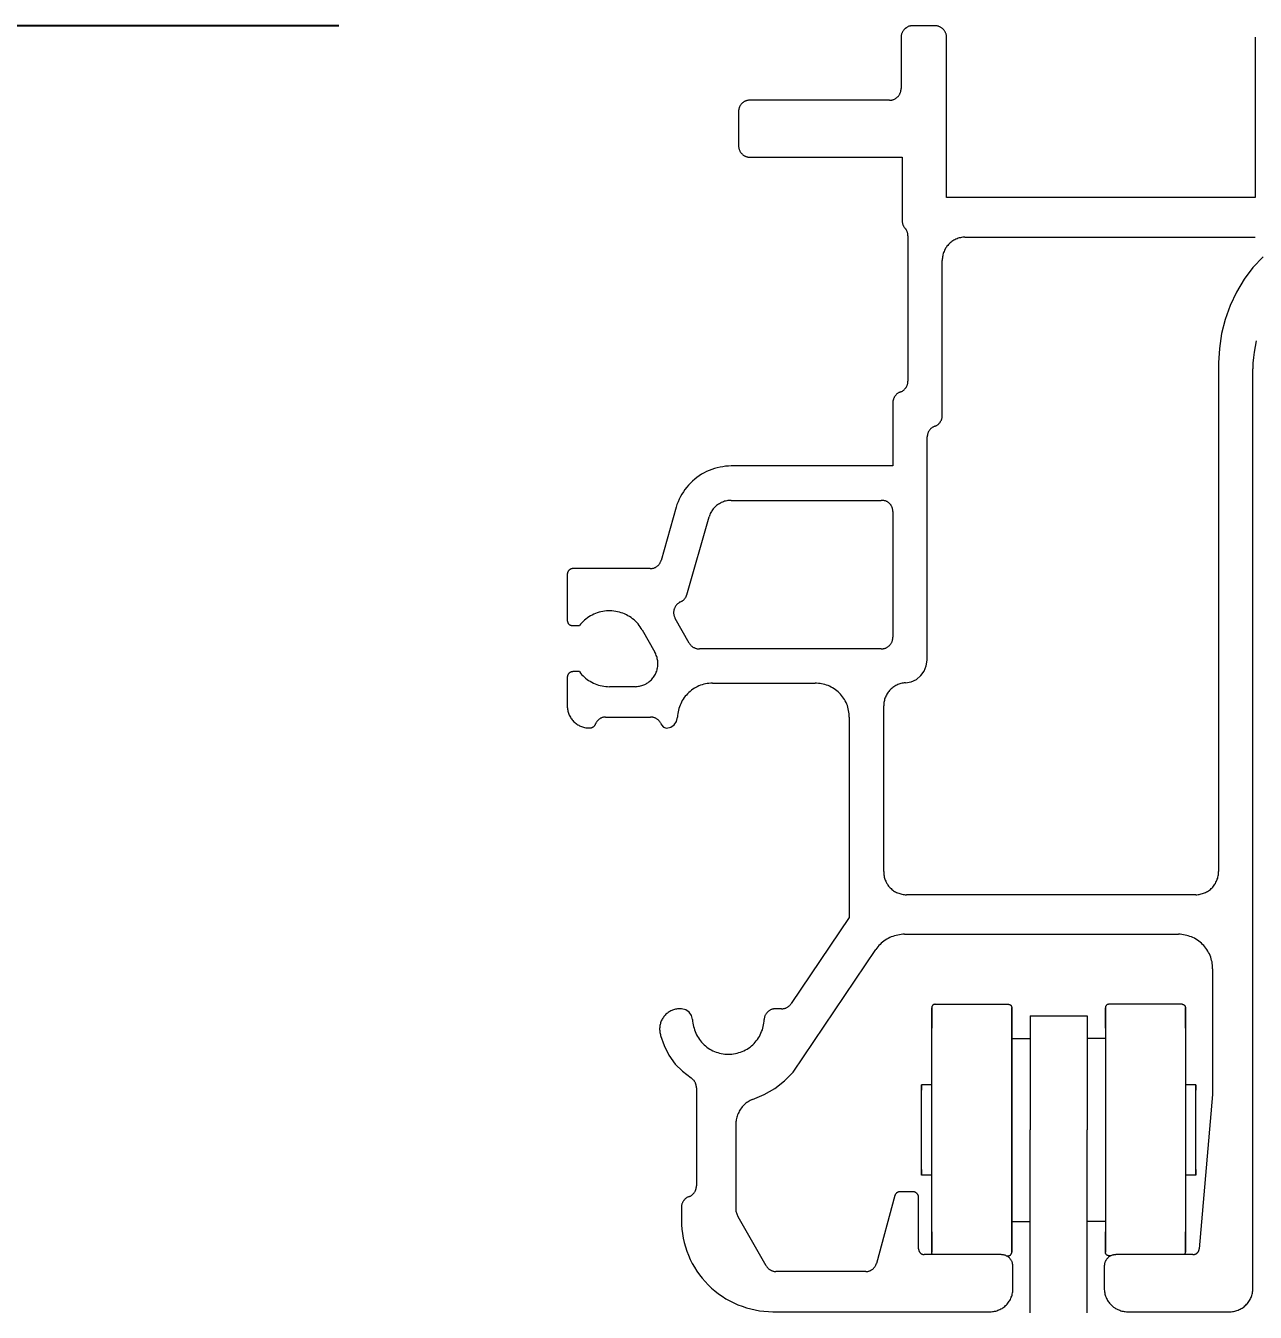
# Model space of a CAD drawing. Header units: millimetres. Extents: x -999 to 4635, y -962 to 3668.
# Drawn here: x 832.1 to 939.7, y 2954.6 to 3067.1 of the extents above; entities that cross this region are included whole.
import ezdxf

# ---------------------------------------------------------------- set-up
doc = ezdxf.new("R2010")
doc.units = ezdxf.units.MM
doc.layers.add('GORUNEN', color=7, linetype='Continuous', lineweight=9)
doc.layers.add('OLCU', color=4, linetype='Continuous', lineweight=9)
doc.styles.add('PI3D', font='arial.ttf')
doc.dimstyles.new('PF_MM', dxfattribs={"dimtxt": 40, "dimasz": 32, "dimexe": 24, "dimexo": 20, "dimgap": 14, "dimtad": 1, "dimdec": 1, "dimtxsty": 'PI3D', "dimcen": 2.5, "dimclrd": 4, "dimclre": 4, "dimclrt": 3, "dimazin": 3, "dimtfac": 1, "dimtmove": 0, "dimatfit": 3})

msp = doc.modelspace()

# ---------------------------------------------------------------- linework, layer by layer
at = {"layer": 'GORUNEN'}
for points in [[(909.7, 3067.12), (909.65, 3067.12), (909.6, 3067.11), (909.55, 3067.1), (909.5, 3067.09), (909.45, 3067.08), (909.4, 3067.07), (909.35, 3067.05), (909.31, 3067.03), (909.26, 3067.01), (909.22, 3066.98), (909.18, 3066.95), (909.14, 3066.93), (909.1, 3066.89), (909.06, 3066.86), (909.02, 3066.83), (908.99, 3066.79), (908.95, 3066.75), (908.92, 3066.71), (908.89, 3066.67), (908.87, 3066.63), (908.84, 3066.59), (908.82, 3066.54), (908.8, 3066.5), (908.78, 3066.45), (908.77, 3066.4), (908.75, 3066.35), (908.74, 3066.31), (908.73, 3066.26), (908.73, 3066.21), (908.72, 3066.16), (908.72, 3066.11)], [(911.69, 3067.12), (909.7, 3067.12)], [(912.7, 3066.11), (912.7, 3066.16), (912.7, 3066.21), (912.69, 3066.26), (912.68, 3066.3), (912.67, 3066.35), (912.66, 3066.4), (912.64, 3066.45), (912.62, 3066.49), (912.6, 3066.54), (912.58, 3066.58), (912.56, 3066.63), (912.53, 3066.67), (912.5, 3066.71), (912.47, 3066.75), (912.44, 3066.79), (912.4, 3066.82), (912.37, 3066.86), (912.33, 3066.89), (912.29, 3066.92), (912.25, 3066.95), (912.21, 3066.98), (912.16, 3067), (912.12, 3067.02), (912.07, 3067.04), (912.03, 3067.06), (911.98, 3067.08), (911.93, 3067.09), (911.88, 3067.1), (911.83, 3067.11), (911.79, 3067.12), (911.74, 3067.12), (911.69, 3067.12)], [(908.72, 3066.11), (908.72, 3061.62)], [(912.7, 3052.09), (912.7, 3066.11)], [(939.71, 3066.11), (939.71, 3052.09)], [(907.71, 3060.6), (907.76, 3060.6), (907.81, 3060.61), (907.86, 3060.61), (907.9, 3060.62), (907.95, 3060.63), (908, 3060.65), (908.05, 3060.66), (908.09, 3060.68), (908.14, 3060.7), (908.19, 3060.72), (908.23, 3060.75), (908.27, 3060.77), (908.31, 3060.8), (908.35, 3060.83), (908.39, 3060.87), (908.42, 3060.9), (908.46, 3060.94), (908.49, 3060.97), (908.52, 3061.01), (908.55, 3061.05), (908.58, 3061.1), (908.6, 3061.14), (908.62, 3061.18), (908.64, 3061.23), (908.66, 3061.28), (908.68, 3061.32), (908.69, 3061.37), (908.7, 3061.42), (908.71, 3061.47), (908.72, 3061.52), (908.72, 3061.57), (908.72, 3061.62)], [(895.51, 3060.6), (895.47, 3060.6), (895.42, 3060.6), (895.37, 3060.6), (895.32, 3060.59), (895.28, 3060.58), (895.23, 3060.57), (895.19, 3060.56), (895.14, 3060.54), (895.1, 3060.53), (895.05, 3060.51), (895.01, 3060.49), (894.97, 3060.46), (894.93, 3060.44), (894.89, 3060.41), (894.85, 3060.38), (894.82, 3060.35), (894.78, 3060.32), (894.75, 3060.28), (894.72, 3060.25), (894.69, 3060.21), (894.66, 3060.17), (894.64, 3060.13), (894.61, 3060.09), (894.59, 3060.04), (894.57, 3060), (894.55, 3059.96), (894.54, 3059.91), (894.53, 3059.86), (894.52, 3059.82), (894.51, 3059.77), (894.5, 3059.72), (894.5, 3059.68), (894.5, 3059.63)], [(907.71, 3060.6), (895.51, 3060.6)], [(894.5, 3059.63), (894.5, 3056.62)], [(894.5, 3056.62), (894.5, 3056.57), (894.5, 3056.52), (894.51, 3056.47), (894.52, 3056.43), (894.53, 3056.38), (894.54, 3056.33), (894.56, 3056.28), (894.58, 3056.23), (894.6, 3056.19), (894.62, 3056.14), (894.64, 3056.1), (894.67, 3056.06), (894.7, 3056.02), (894.73, 3055.98), (894.76, 3055.94), (894.8, 3055.9), (894.83, 3055.87), (894.87, 3055.84), (894.91, 3055.81), (894.95, 3055.78), (894.99, 3055.75), (895.04, 3055.73), (895.08, 3055.7), (895.13, 3055.68), (895.17, 3055.67), (895.22, 3055.65), (895.27, 3055.64), (895.32, 3055.63), (895.37, 3055.62), (895.41, 3055.61), (895.46, 3055.61), (895.51, 3055.61)], [(895.51, 3055.61), (908.81, 3055.61)], [(908.81, 3055.61), (908.81, 3050.06)], [(939.71, 3052.09), (912.7, 3052.09)], [(908.81, 3050.06), (908.81, 3050.01), (908.81, 3049.97), (908.82, 3049.92), (908.83, 3049.88), (908.84, 3049.83), (908.85, 3049.79), (908.86, 3049.74), (908.88, 3049.7), (908.9, 3049.65), (908.92, 3049.61), (908.94, 3049.57), (908.97, 3049.53), (908.99, 3049.49), (909.02, 3049.46), (909.05, 3049.42)], [(909.31, 3048.75), (909.31, 3048.8), (909.31, 3048.85), (909.3, 3048.9), (909.3, 3048.95), (909.28, 3048.99), (909.27, 3049.04), (909.26, 3049.09), (909.24, 3049.13), (909.22, 3049.18), (909.2, 3049.22), (909.17, 3049.26), (909.15, 3049.31), (909.12, 3049.35), (909.09, 3049.39), (909.05, 3049.42)], [(909.31, 3048.75), (909.31, 3036.01)], [(914.31, 3048.62), (914.21, 3048.62), (914.11, 3048.61), (914.01, 3048.59), (913.91, 3048.57), (913.81, 3048.55), (913.71, 3048.52), (913.62, 3048.48), (913.52, 3048.45), (913.43, 3048.4), (913.34, 3048.35), (913.25, 3048.3), (913.17, 3048.24), (913.09, 3048.18), (913.01, 3048.12), (912.94, 3048.05), (912.87, 3047.98), (912.8, 3047.9), (912.73, 3047.82), (912.68, 3047.74), (912.62, 3047.65), (912.57, 3047.56), (912.52, 3047.47), (912.48, 3047.38), (912.44, 3047.29), (912.41, 3047.19), (912.38, 3047.09), (912.36, 3046.99), (912.34, 3046.89), (912.33, 3046.79), (912.32, 3046.69), (912.32, 3046.59)], [(914.31, 3048.62), (939.71, 3048.62)], [(912.32, 3033), (912.32, 3046.59)], [(940.39, 3046.89), (939.5, 3045.96)], [(939.5, 3045.96), (938.74, 3044.94)], [(938.74, 3044.94), (938.06, 3043.8)], [(938.06, 3043.8), (937.51, 3042.65)], [(937.51, 3042.65), (937.09, 3041.43)], [(937.09, 3041.43), (936.75, 3040.2)], [(936.75, 3040.2), (936.58, 3038.89)], [(939.8, 3039.54), (939.69, 3039.06), (939.61, 3038.57), (939.55, 3038.09), (939.51, 3037.6), (939.5, 3037.11)], [(936.58, 3038.89), (936.49, 3037.62)], [(936.49, 3037.62), (936.49, 2993.12)], [(939.5, 2956.63), (939.5, 3037.11)], [(908.66, 3035.08), (908.61, 3035.06), (908.57, 3035.04), (908.53, 3035.02), (908.48, 3034.99), (908.44, 3034.97), (908.4, 3034.94), (908.36, 3034.91), (908.33, 3034.88), (908.29, 3034.84), (908.26, 3034.81), (908.23, 3034.77), (908.2, 3034.73), (908.17, 3034.69), (908.14, 3034.65), (908.12, 3034.61), (908.1, 3034.57), (908.08, 3034.52), (908.06, 3034.48), (908.05, 3034.43), (908.03, 3034.38), (908.02, 3034.34), (908.01, 3034.29), (908.01, 3034.24), (908, 3034.19), (908, 3034.14)], [(908.66, 3035.08), (908.7, 3035.09), (908.75, 3035.11), (908.79, 3035.13), (908.83, 3035.16), (908.88, 3035.18), (908.91, 3035.21), (908.95, 3035.24), (908.99, 3035.27), (909.03, 3035.31), (909.06, 3035.34), (909.09, 3035.38), (909.12, 3035.42), (909.15, 3035.46), (909.17, 3035.5), (909.2, 3035.54), (909.22, 3035.58), (909.24, 3035.63), (909.26, 3035.67), (909.27, 3035.72), (909.29, 3035.77), (909.3, 3035.81), (909.3, 3035.86), (909.31, 3035.91), (909.31, 3035.96), (909.31, 3036.01)], [(908, 3034.14), (908, 3028.6)], [(911.66, 3032.07), (911.71, 3032.09), (911.75, 3032.11), (911.8, 3032.13), (911.84, 3032.15), (911.88, 3032.18), (911.92, 3032.21), (911.96, 3032.24), (912, 3032.27), (912.03, 3032.3), (912.06, 3032.34), (912.1, 3032.37), (912.13, 3032.41), (912.15, 3032.45), (912.18, 3032.49), (912.2, 3032.54), (912.23, 3032.58), (912.25, 3032.62), (912.26, 3032.67), (912.28, 3032.71), (912.29, 3032.76), (912.3, 3032.81), (912.31, 3032.86), (912.32, 3032.9), (912.32, 3032.95), (912.32, 3033)], [(911.66, 3032.07), (911.62, 3032.05), (911.57, 3032.03), (911.53, 3032.01), (911.49, 3031.99), (911.45, 3031.96), (911.41, 3031.93), (911.37, 3031.9), (911.33, 3031.87), (911.3, 3031.84), (911.26, 3031.8), (911.23, 3031.77), (911.2, 3031.73), (911.17, 3031.69), (911.15, 3031.65), (911.13, 3031.61), (911.1, 3031.56), (911.08, 3031.52), (911.07, 3031.47), (911.05, 3031.43), (911.04, 3031.38), (911.03, 3031.33), (911.02, 3031.28), (911.01, 3031.24), (911.01, 3031.19), (911.01, 3031.14)], [(911.01, 3011.62), (911.01, 3031.14)], [(893.86, 3028.6), (893.62, 3028.59), (893.37, 3028.57), (893.12, 3028.54), (892.88, 3028.5), (892.63, 3028.45), (892.4, 3028.38), (892.16, 3028.3), (891.93, 3028.21), (891.7, 3028.11), (891.48, 3028), (891.27, 3027.88), (891.06, 3027.74), (890.85, 3027.6), (890.66, 3027.45), (890.47, 3027.28), (890.29, 3027.11), (890.12, 3026.93), (889.96, 3026.74), (889.81, 3026.55), (889.67, 3026.34), (889.53, 3026.13), (889.41, 3025.92), (889.3, 3025.7), (889.2, 3025.47), (889.11, 3025.24), (889.04, 3025)], [(908, 3028.6), (893.86, 3028.6)], [(889.04, 3025), (887.72, 3020.34)], [(893.86, 3025.59), (893.76, 3025.59), (893.66, 3025.58), (893.57, 3025.57), (893.47, 3025.55), (893.37, 3025.53), (893.27, 3025.51), (893.18, 3025.47), (893.09, 3025.44), (892.99, 3025.4), (892.91, 3025.35), (892.82, 3025.3), (892.73, 3025.25), (892.65, 3025.19), (892.57, 3025.13), (892.5, 3025.07), (892.43, 3025), (892.36, 3024.93), (892.29, 3024.85), (892.23, 3024.77), (892.17, 3024.69), (892.12, 3024.61), (892.07, 3024.52), (892.02, 3024.43), (891.98, 3024.34), (891.95, 3024.25), (891.92, 3024.15)], [(893.86, 3025.59), (906.99, 3025.59)], [(908, 3024.62), (908, 3024.67), (908, 3024.71), (907.99, 3024.76), (907.98, 3024.81), (907.97, 3024.86), (907.96, 3024.9), (907.95, 3024.95), (907.93, 3024.99), (907.91, 3025.03), (907.89, 3025.08), (907.86, 3025.12), (907.84, 3025.16), (907.81, 3025.2), (907.78, 3025.24), (907.75, 3025.27), (907.72, 3025.31), (907.68, 3025.34), (907.65, 3025.37), (907.61, 3025.4), (907.57, 3025.43), (907.53, 3025.45), (907.49, 3025.48), (907.45, 3025.5), (907.41, 3025.52), (907.36, 3025.54), (907.32, 3025.55), (907.27, 3025.56), (907.22, 3025.57), (907.18, 3025.58), (907.13, 3025.59), (907.08, 3025.59), (907.03, 3025.59), (906.99, 3025.59)], [(889.97, 3017.34), (891.92, 3024.15)], [(908, 3024.62), (908, 3013.61)], [(886.75, 3019.62), (886.8, 3019.62), (886.85, 3019.63), (886.9, 3019.63), (886.94, 3019.64), (886.99, 3019.65), (887.04, 3019.66), (887.08, 3019.67), (887.13, 3019.69), (887.17, 3019.71), (887.22, 3019.73), (887.26, 3019.75), (887.3, 3019.78), (887.34, 3019.8), (887.38, 3019.83), (887.42, 3019.86), (887.45, 3019.89), (887.49, 3019.93), (887.52, 3019.96), (887.55, 3020), (887.58, 3020.04), (887.61, 3020.08), (887.63, 3020.12), (887.65, 3020.16), (887.68, 3020.21), (887.69, 3020.25), (887.71, 3020.3), (887.72, 3020.34)], [(880.02, 3019.62), (880, 3019.62), (879.97, 3019.62), (879.95, 3019.62), (879.92, 3019.61), (879.9, 3019.61), (879.87, 3019.6), (879.85, 3019.59), (879.83, 3019.59), (879.8, 3019.58), (879.78, 3019.56), (879.76, 3019.55), (879.74, 3019.54), (879.72, 3019.52), (879.7, 3019.51), (879.68, 3019.49), (879.66, 3019.48), (879.64, 3019.46), (879.63, 3019.44), (879.61, 3019.42), (879.6, 3019.4), (879.58, 3019.38), (879.57, 3019.36), (879.56, 3019.33), (879.55, 3019.31), (879.54, 3019.29), (879.53, 3019.26), (879.53, 3019.24), (879.52, 3019.22), (879.52, 3019.19), (879.51, 3019.17), (879.51, 3019.14), (879.51, 3019.12)], [(886.75, 3019.62), (880.02, 3019.62)], [(879.51, 3019.12), (879.51, 3015.09)], [(889.43, 3016.71), (889.47, 3016.73), (889.51, 3016.76), (889.55, 3016.78), (889.59, 3016.81), (889.63, 3016.83), (889.67, 3016.87), (889.7, 3016.9), (889.73, 3016.93), (889.77, 3016.97), (889.8, 3017), (889.83, 3017.04), (889.85, 3017.08), (889.88, 3017.12), (889.9, 3017.16), (889.92, 3017.2), (889.94, 3017.25), (889.95, 3017.29), (889.97, 3017.34)], [(886.07, 3014.25), (885.99, 3014.39), (885.9, 3014.52), (885.8, 3014.65), (885.7, 3014.78), (885.59, 3014.9), (885.47, 3015.02), (885.35, 3015.13), (885.23, 3015.23), (885.1, 3015.33), (884.96, 3015.42), (884.82, 3015.5), (884.68, 3015.58), (884.53, 3015.65), (884.38, 3015.71), (884.22, 3015.76), (884.07, 3015.81), (883.91, 3015.85), (883.75, 3015.88), (883.59, 3015.9), (883.42, 3015.92), (883.26, 3015.93), (883.1, 3015.93), (882.94, 3015.92), (882.77, 3015.9), (882.61, 3015.87), (882.45, 3015.84), (882.29, 3015.8), (882.14, 3015.75), (881.99, 3015.7), (881.84, 3015.63), (881.69, 3015.56), (881.54, 3015.48), (881.41, 3015.4), (881.27, 3015.31), (881.14, 3015.21), (881.02, 3015.1), (880.9, 3014.99), (880.78, 3014.88), (880.67, 3014.76), (880.57, 3014.63)], [(889.43, 3016.71), (889.38, 3016.69), (889.34, 3016.67), (889.29, 3016.64), (889.25, 3016.61), (889.21, 3016.58), (889.17, 3016.55), (889.14, 3016.52), (889.1, 3016.48), (889.07, 3016.44), (889.03, 3016.4), (889, 3016.36), (888.98, 3016.32), (888.95, 3016.28), (888.93, 3016.23), (888.91, 3016.19), (888.89, 3016.14), (888.87, 3016.09), (888.85, 3016.04), (888.84, 3016), (888.83, 3015.95), (888.83, 3015.9), (888.82, 3015.85), (888.82, 3015.8), (888.82, 3015.75), (888.82, 3015.69), (888.83, 3015.64), (888.83, 3015.59), (888.84, 3015.55), (888.86, 3015.5), (888.87, 3015.45), (888.89, 3015.4), (888.91, 3015.35), (888.93, 3015.31), (888.95, 3015.26)], [(879.51, 3015.09), (879.51, 3015.07), (879.51, 3015.05), (879.52, 3015.03), (879.52, 3015), (879.53, 3014.98), (879.53, 3014.96), (879.54, 3014.94), (879.55, 3014.92), (879.56, 3014.9), (879.57, 3014.88), (879.58, 3014.86), (879.59, 3014.84), (879.6, 3014.82), (879.62, 3014.8), (879.63, 3014.78), (879.65, 3014.77), (879.66, 3014.75), (879.68, 3014.73), (879.7, 3014.72), (879.72, 3014.71), (879.74, 3014.7), (879.76, 3014.68), (879.78, 3014.67), (879.8, 3014.66), (879.82, 3014.66), (879.84, 3014.65), (879.86, 3014.64), (879.88, 3014.64), (879.91, 3014.63), (879.93, 3014.63), (879.95, 3014.63), (879.97, 3014.63), (880, 3014.63), (880.02, 3014.63)], [(890.18, 3013.1), (888.95, 3015.26)], [(880.02, 3014.63), (880.57, 3014.63)], [(886.07, 3014.25), (887.17, 3012.3)], [(906.99, 3012.6), (907.04, 3012.6), (907.09, 3012.6), (907.14, 3012.61), (907.18, 3012.62), (907.23, 3012.63), (907.28, 3012.64), (907.33, 3012.66), (907.38, 3012.67), (907.42, 3012.69), (907.47, 3012.72), (907.51, 3012.74), (907.55, 3012.77), (907.59, 3012.8), (907.63, 3012.83), (907.67, 3012.86), (907.7, 3012.89), (907.74, 3012.93), (907.77, 3012.97), (907.8, 3013.01), (907.83, 3013.05), (907.86, 3013.09), (907.88, 3013.13), (907.9, 3013.18), (907.93, 3013.22), (907.94, 3013.27), (907.96, 3013.32), (907.97, 3013.37), (907.98, 3013.41), (907.99, 3013.46), (908, 3013.51), (908, 3013.56), (908, 3013.61)], [(890.18, 3013.1), (890.21, 3013.06), (890.23, 3013.02), (890.26, 3012.98), (890.29, 3012.95), (890.33, 3012.91), (890.36, 3012.87), (890.4, 3012.84), (890.43, 3012.81), (890.47, 3012.78), (890.51, 3012.75), (890.56, 3012.73), (890.6, 3012.71), (890.64, 3012.68), (890.69, 3012.67), (890.73, 3012.65), (890.78, 3012.63), (890.83, 3012.62), (890.87, 3012.61), (890.92, 3012.61), (890.97, 3012.6), (891.02, 3012.6), (891.07, 3012.6)], [(906.99, 3012.6), (891.07, 3012.6)], [(885.44, 3009.29), (885.54, 3009.3), (885.64, 3009.3), (885.74, 3009.32), (885.84, 3009.33), (885.93, 3009.36), (886.03, 3009.38), (886.12, 3009.42), (886.22, 3009.45), (886.31, 3009.49), (886.4, 3009.54), (886.48, 3009.59), (886.57, 3009.64), (886.65, 3009.7), (886.73, 3009.76), (886.8, 3009.83), (886.87, 3009.9), (886.94, 3009.97), (887.01, 3010.05), (887.07, 3010.13), (887.12, 3010.21), (887.17, 3010.3), (887.22, 3010.38), (887.27, 3010.47), (887.3, 3010.57), (887.34, 3010.66), (887.37, 3010.76), (887.39, 3010.85), (887.41, 3010.95), (887.43, 3011.05), (887.44, 3011.15), (887.44, 3011.25), (887.44, 3011.35), (887.44, 3011.45), (887.43, 3011.55), (887.41, 3011.65), (887.39, 3011.74), (887.37, 3011.84), (887.34, 3011.94), (887.3, 3012.03), (887.27, 3012.12), (887.22, 3012.21), (887.17, 3012.3)], [(910.92, 3011.12), (911.01, 3011.62)], [(880.02, 3010.61), (880, 3010.61), (879.97, 3010.6), (879.95, 3010.6), (879.92, 3010.6), (879.9, 3010.59), (879.87, 3010.59), (879.85, 3010.58), (879.83, 3010.57), (879.8, 3010.56), (879.78, 3010.55), (879.76, 3010.53), (879.74, 3010.52), (879.72, 3010.51), (879.7, 3010.49), (879.68, 3010.48), (879.66, 3010.46), (879.64, 3010.44), (879.63, 3010.42), (879.61, 3010.4), (879.6, 3010.38), (879.58, 3010.36), (879.57, 3010.34), (879.56, 3010.32), (879.55, 3010.29), (879.54, 3010.27), (879.53, 3010.25), (879.53, 3010.22), (879.52, 3010.2), (879.52, 3010.17), (879.51, 3010.15), (879.51, 3010.12), (879.51, 3010.1)], [(880.57, 3010.61), (880.02, 3010.61)], [(880.57, 3010.61), (880.67, 3010.48), (880.77, 3010.36), (880.89, 3010.25), (881, 3010.14), (881.12, 3010.03), (881.25, 3009.93), (881.38, 3009.84), (881.52, 3009.76), (881.66, 3009.68), (881.8, 3009.61), (881.95, 3009.54), (882.1, 3009.48), (882.25, 3009.43), (882.4, 3009.39), (882.56, 3009.36), (882.72, 3009.33), (882.88, 3009.31), (883.04, 3009.3), (883.2, 3009.29)], [(910.08, 3009.93), (910.46, 3010.27)], [(910.46, 3010.27), (910.75, 3010.65)], [(910.75, 3010.65), (910.92, 3011.12)], [(879.51, 3010.1), (879.51, 3007.6)], [(885.44, 3009.29), (883.2, 3009.29)], [(892.21, 3009.59), (892.06, 3009.59), (891.91, 3009.58), (891.76, 3009.56), (891.61, 3009.53), (891.46, 3009.5), (891.32, 3009.46), (891.17, 3009.41), (891.03, 3009.35), (890.89, 3009.29), (890.76, 3009.22), (890.63, 3009.15), (890.5, 3009.06), (890.37, 3008.97), (890.26, 3008.88), (890.14, 3008.78), (890.03, 3008.67), (889.93, 3008.56), (889.83, 3008.45), (889.74, 3008.33), (889.65, 3008.2), (889.57, 3008.07), (889.5, 3007.94), (889.44, 3007.8), (889.38, 3007.66), (889.32, 3007.52), (889.28, 3007.38), (889.24, 3007.23), (889.21, 3007.08), (889.19, 3006.93), (889.17, 3006.78), (889.16, 3006.63)], [(892.21, 3009.59), (901.19, 3009.59)], [(904.19, 3006.63), (904.19, 3006.77), (904.18, 3006.92), (904.16, 3007.07), (904.13, 3007.21), (904.1, 3007.35), (904.06, 3007.5), (904.02, 3007.63), (903.96, 3007.77), (903.9, 3007.91), (903.84, 3008.04), (903.76, 3008.16), (903.68, 3008.29), (903.6, 3008.41), (903.51, 3008.52), (903.41, 3008.63), (903.31, 3008.74), (903.2, 3008.84), (903.09, 3008.93), (902.97, 3009.02), (902.85, 3009.11), (902.73, 3009.18), (902.6, 3009.25), (902.47, 3009.32), (902.33, 3009.38), (902.2, 3009.43), (902.06, 3009.47), (901.91, 3009.51), (901.77, 3009.54), (901.63, 3009.56), (901.48, 3009.58), (901.33, 3009.59), (901.19, 3009.59)], [(909.1, 3009.63), (909, 3009.62), (908.91, 3009.61), (908.81, 3009.59), (908.71, 3009.57), (908.62, 3009.54), (908.52, 3009.51), (908.43, 3009.47), (908.34, 3009.43), (908.25, 3009.39), (908.17, 3009.34), (908.09, 3009.28), (908.01, 3009.23), (907.93, 3009.16), (907.85, 3009.1), (907.78, 3009.03), (907.72, 3008.96), (907.65, 3008.88), (907.59, 3008.8), (907.53, 3008.72), (907.48, 3008.64), (907.43, 3008.55), (907.39, 3008.46), (907.35, 3008.37), (907.31, 3008.28), (907.28, 3008.19), (907.26, 3008.09), (907.24, 3007.99), (907.22, 3007.9), (907.21, 3007.8), (907.2, 3007.7), (907.2, 3007.6)], [(909.1, 3009.63), (909.61, 3009.72)], [(909.61, 3009.72), (910.08, 3009.93)], [(879.51, 3007.6), (879.51, 3007.51), (879.52, 3007.41), (879.53, 3007.32), (879.55, 3007.23), (879.57, 3007.14), (879.59, 3007.05), (879.62, 3006.96), (879.66, 3006.87), (879.69, 3006.79), (879.73, 3006.7), (879.78, 3006.62), (879.83, 3006.54), (879.88, 3006.47), (879.94, 3006.39), (880, 3006.32), (880.07, 3006.25), (880.13, 3006.19), (880.2, 3006.13), (880.28, 3006.07), (880.35, 3006.01), (880.43, 3005.96), (880.51, 3005.92), (880.59, 3005.87), (880.68, 3005.83), (880.77, 3005.8), (880.85, 3005.77), (880.94, 3005.74), (881.03, 3005.72), (881.13, 3005.7), (881.22, 3005.69), (881.31, 3005.68), (881.41, 3005.68), (881.5, 3005.68)], [(907.2, 2993.12), (907.2, 3007.6)], [(881.5, 3005.68), (881.53, 3005.68), (881.55, 3005.69), (881.58, 3005.69), (881.6, 3005.69), (881.63, 3005.7), (881.66, 3005.71), (881.68, 3005.72), (881.7, 3005.73), (881.73, 3005.74), (881.75, 3005.75), (881.77, 3005.77), (881.8, 3005.78), (881.82, 3005.8), (881.84, 3005.81), (881.86, 3005.83), (881.88, 3005.85), (881.89, 3005.87), (881.91, 3005.89), (881.93, 3005.91), (881.94, 3005.93), (881.95, 3005.96), (881.97, 3005.98), (881.98, 3006), (881.99, 3006.03)], [(882.86, 3006.63), (882.81, 3006.63), (882.77, 3006.62), (882.72, 3006.62), (882.68, 3006.61), (882.63, 3006.6), (882.59, 3006.59), (882.55, 3006.58), (882.51, 3006.56), (882.47, 3006.54), (882.43, 3006.52), (882.39, 3006.5), (882.35, 3006.48), (882.31, 3006.45), (882.27, 3006.42), (882.24, 3006.39), (882.21, 3006.36), (882.18, 3006.33), (882.15, 3006.3), (882.12, 3006.26), (882.09, 3006.23), (882.07, 3006.19), (882.04, 3006.15), (882.02, 3006.11), (882, 3006.07), (881.99, 3006.03)], [(882.86, 3006.63), (886.79, 3006.63)], [(887.77, 3005.95), (887.75, 3006), (887.73, 3006.04), (887.7, 3006.09), (887.68, 3006.13), (887.65, 3006.17), (887.62, 3006.22), (887.59, 3006.25), (887.56, 3006.29), (887.52, 3006.33), (887.49, 3006.36), (887.45, 3006.4), (887.41, 3006.43), (887.37, 3006.46), (887.32, 3006.48), (887.28, 3006.51), (887.23, 3006.53), (887.19, 3006.55), (887.14, 3006.57), (887.09, 3006.58), (887.04, 3006.6), (886.99, 3006.61), (886.94, 3006.62), (886.89, 3006.62), (886.84, 3006.63), (886.79, 3006.63)], [(887.77, 3005.95), (887.94, 3005.74)], [(887.94, 3005.74), (888.19, 3005.65)], [(888.19, 3005.65), (888.57, 3005.74)], [(888.57, 3005.74), (888.87, 3005.95)], [(888.87, 3005.95), (889.08, 3006.25)], [(889.08, 3006.25), (889.16, 3006.63)], [(904.19, 3006.63), (904.19, 2989.1)], [(907.2, 2993.12), (907.2, 2993.02), (907.2, 2992.93), (907.21, 2992.83), (907.23, 2992.73), (907.25, 2992.63), (907.27, 2992.54), (907.3, 2992.44), (907.34, 2992.35), (907.38, 2992.26), (907.42, 2992.17), (907.47, 2992.08), (907.52, 2992), (907.57, 2991.92), (907.63, 2991.84), (907.7, 2991.76), (907.77, 2991.69), (907.84, 2991.62), (907.91, 2991.55), (907.99, 2991.49), (908.07, 2991.44), (908.15, 2991.38), (908.24, 2991.33), (908.33, 2991.29), (908.42, 2991.25), (908.51, 2991.21), (908.6, 2991.18), (908.7, 2991.15), (908.79, 2991.13), (908.89, 2991.11), (908.99, 2991.1), (909.09, 2991.09), (909.19, 2991.09)], [(934.5, 2991.09), (934.6, 2991.09), (934.7, 2991.1), (934.8, 2991.11), (934.9, 2991.13), (934.99, 2991.15), (935.09, 2991.18), (935.18, 2991.21), (935.27, 2991.25), (935.36, 2991.29), (935.45, 2991.33), (935.54, 2991.38), (935.62, 2991.44), (935.7, 2991.49), (935.78, 2991.55), (935.85, 2991.62), (935.93, 2991.69), (935.99, 2991.76), (936.06, 2991.84), (936.12, 2991.92), (936.17, 2992), (936.22, 2992.08), (936.27, 2992.17), (936.31, 2992.26), (936.35, 2992.35), (936.39, 2992.44), (936.42, 2992.54), (936.44, 2992.63), (936.46, 2992.73), (936.48, 2992.83), (936.49, 2992.93), (936.49, 2993.02), (936.49, 2993.12)], [(934.5, 2991.09), (909.19, 2991.09)], [(904.19, 2989.1), (899.11, 2981.57)], [(909.02, 2987.62), (908.87, 2987.62), (908.72, 2987.61), (908.58, 2987.59), (908.43, 2987.56), (908.28, 2987.53), (908.14, 2987.49), (908, 2987.44), (907.86, 2987.39), (907.73, 2987.33), (907.59, 2987.26), (907.46, 2987.19), (907.34, 2987.11), (907.22, 2987.03), (907.1, 2986.94), (906.99, 2986.84), (906.88, 2986.74), (906.78, 2986.63), (906.68, 2986.52), (906.59, 2986.4), (906.5, 2986.28)], [(909.02, 2987.62), (932.98, 2987.62)], [(935.98, 2984.61), (935.98, 2984.76), (935.97, 2984.91), (935.95, 2985.06), (935.93, 2985.2), (935.89, 2985.34), (935.86, 2985.49), (935.81, 2985.63), (935.76, 2985.76), (935.7, 2985.9), (935.63, 2986.03), (935.56, 2986.16), (935.48, 2986.28), (935.39, 2986.4), (935.3, 2986.52), (935.21, 2986.63), (935.1, 2986.74), (935, 2986.84), (934.89, 2986.94), (934.77, 2987.03), (934.65, 2987.11), (934.52, 2987.19), (934.4, 2987.27), (934.26, 2987.33), (934.13, 2987.39), (933.99, 2987.44), (933.85, 2987.49), (933.71, 2987.53), (933.57, 2987.56), (933.42, 2987.59), (933.27, 2987.61), (933.13, 2987.62), (932.98, 2987.62)], [(899.28, 2975.56), (906.5, 2986.28)], [(935.98, 2984.61), (935.98, 2973.61)], [(889.5, 2981.1), (889.42, 2981.11), (889.33, 2981.11), (889.24, 2981.1), (889.15, 2981.09), (889.07, 2981.08), (888.98, 2981.06), (888.9, 2981.04), (888.81, 2981.02), (888.73, 2980.99), (888.65, 2980.96), (888.57, 2980.92), (888.49, 2980.88), (888.42, 2980.83), (888.35, 2980.78), (888.28, 2980.73), (888.21, 2980.68), (888.14, 2980.62), (888.08, 2980.56), (888.02, 2980.49), (887.97, 2980.43), (887.92, 2980.35), (887.87, 2980.28), (887.82, 2980.21), (887.78, 2980.13), (887.74, 2980.05), (887.71, 2979.97), (887.68, 2979.89), (887.66, 2979.8), (887.63, 2979.72), (887.62, 2979.63), (887.6, 2979.55), (887.6, 2979.46), (887.59, 2979.37), (887.59, 2979.29), (887.6, 2979.2), (887.61, 2979.11), (887.62, 2979.03), (887.64, 2978.94), (887.66, 2978.86), (887.68, 2978.77)], [(889.88, 2981.02), (889.5, 2981.1)], [(890.18, 2980.8), (889.88, 2981.02)], [(897.72, 2981.1), (897.67, 2981.1), (897.62, 2981.1), (897.57, 2981.09), (897.52, 2981.08), (897.48, 2981.07), (897.43, 2981.06), (897.39, 2981.04), (897.34, 2981.03), (897.3, 2981.01), (897.25, 2980.98), (897.21, 2980.96), (897.17, 2980.94), (897.13, 2980.91), (897.1, 2980.88), (897.06, 2980.85), (897.02, 2980.81), (896.99, 2980.78), (896.96, 2980.74), (896.93, 2980.7), (896.9, 2980.67), (896.88, 2980.62), (896.85, 2980.58), (896.83, 2980.54), (896.81, 2980.5), (896.8, 2980.45), (896.78, 2980.41), (896.77, 2980.36), (896.76, 2980.31), (896.75, 2980.26), (896.75, 2980.22), (896.74, 2980.17)], [(898.27, 2981.1), (897.72, 2981.1)], [(898.27, 2981.1), (898.32, 2981.1), (898.37, 2981.11), (898.42, 2981.12), (898.48, 2981.13), (898.53, 2981.14), (898.58, 2981.16), (898.63, 2981.17), (898.67, 2981.2), (898.72, 2981.22), (898.77, 2981.24), (898.81, 2981.27), (898.86, 2981.3), (898.9, 2981.33), (898.94, 2981.37), (898.98, 2981.4), (899.01, 2981.44), (899.05, 2981.48), (899.08, 2981.52), (899.11, 2981.57)], [(911.7, 2981.5), (911.69, 2981.5), (911.67, 2981.5), (911.66, 2981.5), (911.64, 2981.49), (911.63, 2981.49), (911.62, 2981.49), (911.6, 2981.48), (911.59, 2981.48), (911.58, 2981.47), (911.56, 2981.47), (911.55, 2981.46), (911.54, 2981.45), (911.53, 2981.44), (911.52, 2981.44), (911.5, 2981.43), (911.49, 2981.42), (911.48, 2981.41), (911.47, 2981.4), (911.46, 2981.38), (911.46, 2981.37), (911.45, 2981.36), (911.44, 2981.35), (911.43, 2981.34), (911.43, 2981.32), (911.42, 2981.31), (911.42, 2981.3), (911.41, 2981.28), (911.41, 2981.27), (911.41, 2981.26), (911.4, 2981.24), (911.4, 2981.23), (911.4, 2981.21), (911.4, 2981.2)], [(911.7, 2981.5), (911.69, 2981.5), (911.67, 2981.5), (911.66, 2981.5), (911.64, 2981.49), (911.63, 2981.49), (911.62, 2981.49), (911.6, 2981.48), (911.59, 2981.48), (911.58, 2981.47), (911.56, 2981.47), (911.55, 2981.46), (911.54, 2981.45), (911.53, 2981.44), (911.52, 2981.44), (911.5, 2981.43), (911.49, 2981.42), (911.48, 2981.41), (911.47, 2981.4), (911.46, 2981.38), (911.46, 2981.37), (911.45, 2981.36), (911.44, 2981.35), (911.43, 2981.34), (911.43, 2981.32), (911.42, 2981.31), (911.42, 2981.3), (911.41, 2981.28), (911.41, 2981.27), (911.41, 2981.26), (911.4, 2981.24), (911.4, 2981.23), (911.4, 2981.21), (911.4, 2981.2)], [(911.4, 2981.2), (911.4, 2979.4)], [(911.4, 2970.5), (911.4, 2981.2)], [(911.7, 2981.5), (918.1, 2981.5)], [(911.7, 2981.5), (918.1, 2981.5)], [(918.1, 2981.5), (918.12, 2981.5), (918.13, 2981.5), (918.14, 2981.5), (918.16, 2981.49), (918.17, 2981.49), (918.19, 2981.49), (918.2, 2981.48), (918.21, 2981.48), (918.23, 2981.47), (918.24, 2981.47), (918.25, 2981.46), (918.26, 2981.45), (918.28, 2981.44), (918.29, 2981.44), (918.3, 2981.43), (918.31, 2981.42), (918.32, 2981.41), (918.33, 2981.4), (918.34, 2981.38), (918.35, 2981.37), (918.35, 2981.36), (918.36, 2981.35), (918.37, 2981.34), (918.37, 2981.32), (918.38, 2981.31), (918.38, 2981.3), (918.39, 2981.28), (918.39, 2981.27), (918.4, 2981.26), (918.4, 2981.24), (918.4, 2981.23), (918.4, 2981.21), (918.4, 2981.2)], [(918.1, 2981.5), (918.12, 2981.5), (918.13, 2981.5), (918.14, 2981.5), (918.16, 2981.49), (918.17, 2981.49), (918.19, 2981.49), (918.2, 2981.48), (918.21, 2981.48), (918.23, 2981.47), (918.24, 2981.47), (918.25, 2981.46), (918.26, 2981.45), (918.28, 2981.44), (918.29, 2981.44), (918.3, 2981.43), (918.31, 2981.42), (918.32, 2981.41), (918.33, 2981.4), (918.34, 2981.38), (918.35, 2981.37), (918.35, 2981.36), (918.36, 2981.35), (918.37, 2981.34), (918.37, 2981.32), (918.38, 2981.31), (918.38, 2981.3), (918.39, 2981.28), (918.39, 2981.27), (918.4, 2981.26), (918.4, 2981.24), (918.4, 2981.23), (918.4, 2981.21), (918.4, 2981.2)], [(918.4, 2970.5), (918.4, 2981.2)], [(918.4, 2981.2), (918.4, 2979.4)], [(926.9, 2981.5), (926.89, 2981.5), (926.87, 2981.5), (926.86, 2981.5), (926.84, 2981.49), (926.83, 2981.49), (926.82, 2981.49), (926.8, 2981.48), (926.79, 2981.48), (926.78, 2981.47), (926.76, 2981.47), (926.75, 2981.46), (926.74, 2981.45), (926.73, 2981.44), (926.72, 2981.44), (926.7, 2981.43), (926.69, 2981.42), (926.68, 2981.41), (926.67, 2981.4), (926.66, 2981.38), (926.66, 2981.37), (926.65, 2981.36), (926.64, 2981.35), (926.63, 2981.34), (926.63, 2981.32), (926.62, 2981.31), (926.62, 2981.3), (926.61, 2981.28), (926.61, 2981.27), (926.61, 2981.26), (926.6, 2981.24), (926.6, 2981.23), (926.6, 2981.21), (926.6, 2981.2)], [(926.9, 2981.5), (926.89, 2981.5), (926.87, 2981.5), (926.86, 2981.5), (926.84, 2981.49), (926.83, 2981.49), (926.82, 2981.49), (926.8, 2981.48), (926.79, 2981.48), (926.78, 2981.47), (926.76, 2981.47), (926.75, 2981.46), (926.74, 2981.45), (926.73, 2981.44), (926.72, 2981.44), (926.7, 2981.43), (926.69, 2981.42), (926.68, 2981.41), (926.67, 2981.4), (926.66, 2981.38), (926.66, 2981.37), (926.65, 2981.36), (926.64, 2981.35), (926.63, 2981.34), (926.63, 2981.32), (926.62, 2981.31), (926.62, 2981.3), (926.61, 2981.28), (926.61, 2981.27), (926.61, 2981.26), (926.6, 2981.24), (926.6, 2981.23), (926.6, 2981.21), (926.6, 2981.2)], [(926.6, 2979.4), (926.6, 2981.2)], [(926.6, 2981.2), (926.6, 2970.5)], [(933.3, 2981.5), (926.9, 2981.5)], [(933.3, 2981.5), (926.9, 2981.5)], [(933.3, 2981.5), (933.32, 2981.5), (933.33, 2981.5), (933.34, 2981.5), (933.36, 2981.49), (933.37, 2981.49), (933.39, 2981.49), (933.4, 2981.48), (933.41, 2981.48), (933.43, 2981.47), (933.44, 2981.47), (933.45, 2981.46), (933.46, 2981.45), (933.48, 2981.44), (933.49, 2981.44), (933.5, 2981.43), (933.51, 2981.42), (933.52, 2981.41), (933.53, 2981.4), (933.54, 2981.38), (933.55, 2981.37), (933.55, 2981.36), (933.56, 2981.35), (933.57, 2981.34), (933.57, 2981.32), (933.58, 2981.31), (933.58, 2981.3), (933.59, 2981.28), (933.59, 2981.27), (933.6, 2981.26), (933.6, 2981.24), (933.6, 2981.23), (933.6, 2981.21), (933.6, 2981.2)], [(933.3, 2981.5), (933.32, 2981.5), (933.33, 2981.5), (933.34, 2981.5), (933.36, 2981.49), (933.37, 2981.49), (933.39, 2981.49), (933.4, 2981.48), (933.41, 2981.48), (933.43, 2981.47), (933.44, 2981.47), (933.45, 2981.46), (933.46, 2981.45), (933.48, 2981.44), (933.49, 2981.44), (933.5, 2981.43), (933.51, 2981.42), (933.52, 2981.41), (933.53, 2981.4), (933.54, 2981.38), (933.55, 2981.37), (933.55, 2981.36), (933.56, 2981.35), (933.57, 2981.34), (933.57, 2981.32), (933.58, 2981.31), (933.58, 2981.3), (933.59, 2981.28), (933.59, 2981.27), (933.6, 2981.26), (933.6, 2981.24), (933.6, 2981.23), (933.6, 2981.21), (933.6, 2981.2)], [(933.6, 2981.2), (933.6, 2970.5)], [(933.6, 2979.4), (933.6, 2981.2)], [(890.39, 2980.51), (890.18, 2980.8)], [(890.48, 2980.17), (890.39, 2980.51)], [(890.48, 2980.17), (890.48, 2980.01), (890.5, 2979.86), (890.52, 2979.7), (890.56, 2979.55), (890.6, 2979.4), (890.64, 2979.25), (890.7, 2979.11), (890.76, 2978.96), (890.82, 2978.82), (890.9, 2978.69), (890.98, 2978.55), (891.07, 2978.42), (891.16, 2978.3), (891.26, 2978.18), (891.37, 2978.07), (891.48, 2977.96), (891.6, 2977.86), (891.72, 2977.76), (891.85, 2977.67), (891.98, 2977.58), (892.11, 2977.51), (892.25, 2977.44), (892.4, 2977.37), (892.54, 2977.32), (892.69, 2977.27), (892.84, 2977.22), (892.99, 2977.19), (893.14, 2977.16), (893.3, 2977.14), (893.45, 2977.13), (893.61, 2977.13), (893.76, 2977.13), (893.92, 2977.14), (894.07, 2977.16), (894.23, 2977.19), (894.38, 2977.22), (894.53, 2977.27), (894.68, 2977.32), (894.82, 2977.37), (894.97, 2977.44), (895.1, 2977.51), (895.24, 2977.58), (895.37, 2977.67), (895.5, 2977.76), (895.62, 2977.86), (895.74, 2977.96), (895.85, 2978.07), (895.95, 2978.18), (896.05, 2978.3), (896.15, 2978.42), (896.24, 2978.55), (896.32, 2978.69), (896.39, 2978.82), (896.46, 2978.96), (896.52, 2979.11), (896.58, 2979.25), (896.62, 2979.4), (896.66, 2979.55), (896.69, 2979.7), (896.72, 2979.86), (896.73, 2980.01), (896.74, 2980.17)], [(920, 2980.5), (920, 2970.5)], [(920, 2980.5), (925, 2980.5)], [(925, 2980.5), (925, 2970.5)], [(887.68, 2978.77), (887.98, 2977.88)], [(918.4, 2979.4), (918.4, 2970.5)], [(926.6, 2979.4), (926.6, 2970.5)], [(926.6, 2979.4), (926.6, 2978.5)], [(887.98, 2977.88), (888.4, 2977.04)], [(918.4, 2978.5), (920, 2978.5)], [(918.4, 2978.5), (920, 2978.5)], [(926.6, 2978.5), (925, 2978.5)], [(926.6, 2978.5), (925, 2978.5)], [(888.4, 2977.04), (888.95, 2976.27)], [(888.95, 2976.27), (889.59, 2975.64)], [(889.59, 2975.64), (890.35, 2975.05)], [(898.52, 2974.79), (899.28, 2975.56)], [(890.82, 2974.2), (890.81, 2974.25), (890.81, 2974.3), (890.8, 2974.34), (890.8, 2974.39), (890.79, 2974.44), (890.77, 2974.48), (890.76, 2974.53), (890.74, 2974.58), (890.72, 2974.62), (890.7, 2974.66), (890.68, 2974.7), (890.65, 2974.75), (890.63, 2974.78), (890.6, 2974.82), (890.57, 2974.86), (890.53, 2974.9), (890.5, 2974.93), (890.47, 2974.96), (890.43, 2974.99), (890.39, 2975.02), (890.35, 2975.05)], [(890.82, 2974.2), (890.82, 2965.61)], [(897.67, 2974.12), (898.52, 2974.79)], [(910.5, 2967.03), (910.5, 2974.45)], [(910.5, 2974.45), (910.5, 2973.97)], [(911.4, 2974.45), (910.5, 2974.45)], [(911.4, 2974.45), (910.5, 2974.45)], [(934.5, 2974.45), (933.6, 2974.45)], [(934.5, 2974.45), (933.6, 2974.45)], [(934.5, 2967.03), (934.5, 2974.45)], [(934.5, 2974.45), (934.5, 2973.97)], [(895.73, 2973.18), (895.62, 2973.14), (895.52, 2973.09), (895.42, 2973.03), (895.33, 2972.97), (895.23, 2972.9), (895.14, 2972.84), (895.06, 2972.76), (894.97, 2972.68), (894.89, 2972.6), (894.82, 2972.52), (894.75, 2972.43), (894.68, 2972.33), (894.62, 2972.24), (894.56, 2972.14), (894.51, 2972.04), (894.46, 2971.94), (894.42, 2971.83), (894.38, 2971.72), (894.35, 2971.61), (894.32, 2971.5), (894.3, 2971.39), (894.29, 2971.28)], [(895.73, 2973.18), (896.74, 2973.61)], [(896.74, 2973.61), (897.67, 2974.12)], [(935.98, 2973.61), (934.8, 2960.09)], [(894.29, 2963.36), (894.29, 2971.28)], [(911.4, 2959.8), (911.4, 2970.5)], [(918.4, 2970.5), (918.4, 2961.6)], [(918.4, 2959.8), (918.4, 2970.5)], [(920, 2954.5), (920, 2970.5)], [(925, 2954.5), (925, 2970.5)], [(926.6, 2970.5), (926.6, 2959.8)], [(933.6, 2970.5), (933.6, 2959.8)], [(910.5, 2967.03), (910.5, 2966.55)], [(910.5, 2966.55), (910.5, 2967.03)], [(911.4, 2966.55), (910.5, 2966.55)], [(911.4, 2966.55), (910.5, 2966.55)], [(934.5, 2966.55), (933.6, 2966.55)], [(934.5, 2966.55), (933.6, 2966.55)], [(934.5, 2967.03), (934.5, 2966.55)], [(934.5, 2966.55), (934.5, 2967.03)], [(890.15, 2964.67), (890.2, 2964.68), (890.24, 2964.7), (890.29, 2964.72), (890.33, 2964.75), (890.37, 2964.78), (890.41, 2964.8), (890.45, 2964.83), (890.49, 2964.87), (890.52, 2964.9), (890.56, 2964.93), (890.59, 2964.97), (890.62, 2965.01), (890.65, 2965.05), (890.67, 2965.09), (890.7, 2965.14), (890.72, 2965.18), (890.74, 2965.22), (890.76, 2965.27), (890.77, 2965.32), (890.79, 2965.36), (890.8, 2965.41), (890.8, 2965.46), (890.81, 2965.51), (890.81, 2965.56), (890.82, 2965.61)], [(890.15, 2964.67), (890.11, 2964.65), (890.06, 2964.63), (890.02, 2964.61), (889.98, 2964.58), (889.94, 2964.56), (889.9, 2964.53), (889.86, 2964.5), (889.82, 2964.47), (889.79, 2964.44), (889.76, 2964.4), (889.72, 2964.36), (889.7, 2964.33), (889.67, 2964.29), (889.64, 2964.25), (889.62, 2964.21), (889.6, 2964.16), (889.58, 2964.12), (889.56, 2964.07), (889.54, 2964.03), (889.53, 2963.98), (889.52, 2963.93), (889.51, 2963.89), (889.51, 2963.84), (889.5, 2963.79), (889.5, 2963.74)], [(908.17, 2964.76), (906.56, 2958.83)], [(908.64, 2965.1), (908.61, 2965.1), (908.59, 2965.1), (908.57, 2965.09), (908.54, 2965.09), (908.52, 2965.08), (908.5, 2965.08), (908.47, 2965.07), (908.45, 2965.06), (908.43, 2965.05), (908.41, 2965.04), (908.39, 2965.03), (908.37, 2965.02), (908.35, 2965.01), (908.33, 2964.99), (908.31, 2964.98), (908.3, 2964.96), (908.28, 2964.94), (908.26, 2964.92), (908.25, 2964.91), (908.23, 2964.89), (908.22, 2964.87), (908.21, 2964.85), (908.2, 2964.83), (908.19, 2964.8), (908.18, 2964.78), (908.17, 2964.76)], [(909.74, 2965.1), (908.64, 2965.1)], [(910.25, 2964.63), (910.24, 2964.66), (910.24, 2964.68), (910.23, 2964.71), (910.23, 2964.73), (910.22, 2964.76), (910.21, 2964.78), (910.2, 2964.8), (910.19, 2964.83), (910.18, 2964.85), (910.16, 2964.87), (910.15, 2964.89), (910.13, 2964.91), (910.12, 2964.93), (910.1, 2964.95), (910.08, 2964.96), (910.06, 2964.98), (910.04, 2965), (910.02, 2965.01), (910, 2965.03), (909.98, 2965.04), (909.96, 2965.05), (909.93, 2965.06), (909.91, 2965.07), (909.89, 2965.08), (909.86, 2965.08), (909.84, 2965.09), (909.81, 2965.09), (909.79, 2965.1), (909.76, 2965.1), (909.74, 2965.1)], [(910.25, 2960.1), (910.25, 2964.63)], [(889.5, 2963.74), (889.5, 2962.6)], [(894.46, 2962.9), (894.29, 2963.36)], [(896.91, 2958.62), (894.46, 2962.9)], [(889.5, 2962.6), (889.51, 2962.21), (889.54, 2961.82), (889.59, 2961.43), (889.66, 2961.04), (889.74, 2960.66), (889.85, 2960.28), (889.97, 2959.91), (890.11, 2959.54), (890.27, 2959.18), (890.45, 2958.83), (890.64, 2958.49), (890.85, 2958.16), (891.08, 2957.83), (891.32, 2957.53), (891.58, 2957.23), (891.85, 2956.94), (892.13, 2956.67), (892.43, 2956.42), (892.74, 2956.17), (893.06, 2955.95), (893.39, 2955.74), (893.73, 2955.54), (894.08, 2955.37), (894.44, 2955.21), (894.81, 2955.07), (895.18, 2954.94), (895.56, 2954.84), (895.94, 2954.75), (896.33, 2954.69), (896.72, 2954.64), (897.11, 2954.61), (897.5, 2954.6)], [(918.4, 2962.5), (920, 2962.5)], [(918.4, 2962.5), (920, 2962.5)], [(926.6, 2962.5), (925, 2962.5)], [(926.6, 2962.5), (925, 2962.5)], [(911.4, 2961.6), (911.4, 2959.8)], [(918.4, 2961.6), (918.4, 2959.8)], [(926.6, 2959.8), (926.6, 2961.6)], [(933.6, 2959.8), (933.6, 2961.6)], [(910.25, 2960.1), (910.25, 2960.08), (910.25, 2960.05), (910.25, 2960.03), (910.26, 2960), (910.26, 2959.98), (910.27, 2959.96), (910.28, 2959.93), (910.28, 2959.91), (910.29, 2959.89), (910.31, 2959.86), (910.32, 2959.84), (910.33, 2959.82), (910.35, 2959.8), (910.36, 2959.78), (910.38, 2959.76), (910.39, 2959.74), (910.41, 2959.73), (910.43, 2959.71), (910.45, 2959.7), (910.47, 2959.68), (910.49, 2959.67), (910.51, 2959.66), (910.54, 2959.64), (910.56, 2959.63), (910.58, 2959.63), (910.61, 2959.62), (910.63, 2959.61), (910.66, 2959.61), (910.68, 2959.6), (910.7, 2959.6), (910.73, 2959.6), (910.75, 2959.6)], [(917.49, 2959.6), (910.75, 2959.6)], [(911.48, 2959.6), (911.47, 2959.61), (911.47, 2959.61), (911.46, 2959.62), (911.46, 2959.63), (911.45, 2959.64), (911.44, 2959.65), (911.44, 2959.66), (911.43, 2959.67), (911.43, 2959.68), (911.42, 2959.69), (911.42, 2959.7), (911.42, 2959.71), (911.41, 2959.72), (911.41, 2959.73), (911.41, 2959.74), (911.4, 2959.75), (911.4, 2959.77), (911.4, 2959.78), (911.4, 2959.79), (911.4, 2959.8)], [(911.48, 2959.6), (911.47, 2959.61), (911.47, 2959.61), (911.46, 2959.62), (911.46, 2959.63), (911.45, 2959.64), (911.44, 2959.65), (911.44, 2959.66), (911.43, 2959.67), (911.43, 2959.68), (911.42, 2959.69), (911.42, 2959.7), (911.42, 2959.71), (911.41, 2959.72), (911.41, 2959.73), (911.41, 2959.74), (911.4, 2959.75), (911.4, 2959.77), (911.4, 2959.78), (911.4, 2959.79), (911.4, 2959.8)], [(918.5, 2958.62), (918.5, 2958.67), (918.49, 2958.72), (918.48, 2958.77), (918.47, 2958.82), (918.46, 2958.87), (918.44, 2958.92), (918.43, 2958.96), (918.41, 2959.01), (918.38, 2959.05), (918.36, 2959.1), (918.33, 2959.14), (918.3, 2959.18), (918.27, 2959.22), (918.24, 2959.26), (918.21, 2959.3), (918.17, 2959.33), (918.13, 2959.36), (918.09, 2959.39), (918.05, 2959.42), (918.01, 2959.45), (917.97, 2959.47), (917.92, 2959.5), (917.88, 2959.52), (917.83, 2959.54), (917.78, 2959.55), (917.73, 2959.56), (917.68, 2959.58), (917.64, 2959.58), (917.59, 2959.59), (917.54, 2959.59), (917.49, 2959.6)], [(918.1, 2959.5), (918.12, 2959.5), (918.13, 2959.5), (918.14, 2959.5), (918.16, 2959.51), (918.17, 2959.51), (918.19, 2959.51), (918.2, 2959.52), (918.21, 2959.52), (918.23, 2959.53), (918.24, 2959.53), (918.25, 2959.54), (918.26, 2959.55), (918.28, 2959.56), (918.29, 2959.56), (918.3, 2959.57), (918.31, 2959.58), (918.32, 2959.59), (918.33, 2959.6), (918.34, 2959.62), (918.35, 2959.63), (918.35, 2959.64), (918.36, 2959.65), (918.37, 2959.66), (918.37, 2959.68), (918.38, 2959.69), (918.38, 2959.7), (918.39, 2959.72), (918.39, 2959.73), (918.4, 2959.74), (918.4, 2959.76), (918.4, 2959.77), (918.4, 2959.78), (918.4, 2959.79), (918.4, 2959.8)], [(918.1, 2959.5), (918.12, 2959.5), (918.13, 2959.5), (918.14, 2959.5), (918.16, 2959.51), (918.17, 2959.51), (918.19, 2959.51), (918.2, 2959.52), (918.21, 2959.52), (918.23, 2959.53), (918.24, 2959.53), (918.25, 2959.54), (918.26, 2959.55), (918.28, 2959.56), (918.29, 2959.56), (918.3, 2959.57), (918.31, 2959.58), (918.32, 2959.59), (918.33, 2959.6), (918.34, 2959.62), (918.35, 2959.63), (918.35, 2959.64), (918.36, 2959.65), (918.37, 2959.66), (918.37, 2959.68), (918.38, 2959.69), (918.38, 2959.7), (918.39, 2959.72), (918.39, 2959.73), (918.4, 2959.74), (918.4, 2959.76), (918.4, 2959.77), (918.4, 2959.78), (918.4, 2959.79), (918.4, 2959.8)], [(927.52, 2959.6), (927.47, 2959.59), (927.42, 2959.59), (927.37, 2959.58), (927.32, 2959.58), (927.27, 2959.56), (927.22, 2959.55), (927.18, 2959.54), (927.13, 2959.52), (927.08, 2959.5), (927.04, 2959.48), (927, 2959.45), (926.95, 2959.42), (926.91, 2959.4), (926.87, 2959.36), (926.84, 2959.33), (926.8, 2959.3), (926.77, 2959.26), (926.73, 2959.22), (926.7, 2959.18), (926.67, 2959.14), (926.65, 2959.1), (926.62, 2959.06), (926.6, 2959.01), (926.58, 2958.97), (926.56, 2958.92), (926.55, 2958.87), (926.53, 2958.83), (926.52, 2958.78), (926.51, 2958.73), (926.51, 2958.68), (926.5, 2958.63), (926.5, 2958.58)], [(926.9, 2959.5), (926.89, 2959.5), (926.87, 2959.5), (926.86, 2959.5), (926.84, 2959.51), (926.83, 2959.51), (926.82, 2959.51), (926.8, 2959.52), (926.79, 2959.52), (926.78, 2959.53), (926.76, 2959.53), (926.75, 2959.54), (926.74, 2959.55), (926.73, 2959.56), (926.72, 2959.56), (926.7, 2959.57), (926.69, 2959.58), (926.68, 2959.59), (926.67, 2959.6), (926.66, 2959.62), (926.66, 2959.63), (926.65, 2959.64), (926.64, 2959.65), (926.63, 2959.66), (926.63, 2959.68), (926.62, 2959.69), (926.62, 2959.7), (926.61, 2959.72), (926.61, 2959.73), (926.61, 2959.74), (926.6, 2959.76), (926.6, 2959.77), (926.6, 2959.78), (926.6, 2959.79), (926.6, 2959.8)], [(926.9, 2959.5), (926.89, 2959.5), (926.87, 2959.5), (926.86, 2959.5), (926.84, 2959.51), (926.83, 2959.51), (926.82, 2959.51), (926.8, 2959.52), (926.79, 2959.52), (926.78, 2959.53), (926.76, 2959.53), (926.75, 2959.54), (926.74, 2959.55), (926.73, 2959.56), (926.72, 2959.56), (926.7, 2959.57), (926.69, 2959.58), (926.68, 2959.59), (926.67, 2959.6), (926.66, 2959.62), (926.66, 2959.63), (926.65, 2959.64), (926.64, 2959.65), (926.63, 2959.66), (926.63, 2959.68), (926.62, 2959.69), (926.62, 2959.7), (926.61, 2959.72), (926.61, 2959.73), (926.61, 2959.74), (926.6, 2959.76), (926.6, 2959.77), (926.6, 2959.78), (926.6, 2959.79), (926.6, 2959.8)], [(934.26, 2959.6), (927.52, 2959.6)], [(933.52, 2959.6), (933.53, 2959.61), (933.53, 2959.61), (933.54, 2959.62), (933.55, 2959.63), (933.55, 2959.64), (933.56, 2959.65), (933.56, 2959.66), (933.57, 2959.67), (933.57, 2959.68), (933.58, 2959.69), (933.58, 2959.7), (933.59, 2959.71), (933.59, 2959.72), (933.59, 2959.73), (933.6, 2959.74), (933.6, 2959.75), (933.6, 2959.77), (933.6, 2959.78), (933.6, 2959.79), (933.6, 2959.8)], [(933.52, 2959.6), (933.53, 2959.61), (933.53, 2959.61), (933.54, 2959.62), (933.55, 2959.63), (933.55, 2959.64), (933.56, 2959.65), (933.56, 2959.66), (933.57, 2959.67), (933.57, 2959.68), (933.58, 2959.69), (933.58, 2959.7), (933.59, 2959.71), (933.59, 2959.72), (933.59, 2959.73), (933.6, 2959.74), (933.6, 2959.75), (933.6, 2959.77), (933.6, 2959.78), (933.6, 2959.79), (933.6, 2959.8)], [(934.26, 2959.6), (934.29, 2959.6), (934.31, 2959.6), (934.34, 2959.6), (934.37, 2959.61), (934.39, 2959.61), (934.42, 2959.62), (934.44, 2959.63), (934.47, 2959.64), (934.49, 2959.65), (934.52, 2959.66), (934.54, 2959.67), (934.56, 2959.69), (934.59, 2959.7), (934.61, 2959.72), (934.63, 2959.74), (934.65, 2959.76), (934.67, 2959.78), (934.68, 2959.8), (934.7, 2959.82), (934.71, 2959.84), (934.73, 2959.86), (934.74, 2959.89), (934.75, 2959.91), (934.76, 2959.94), (934.77, 2959.96), (934.78, 2959.99), (934.79, 2960.01), (934.8, 2960.04), (934.8, 2960.07), (934.8, 2960.09)], [(896.91, 2958.62), (896.94, 2958.58), (896.96, 2958.54), (896.99, 2958.5), (897.02, 2958.46), (897.06, 2958.43), (897.09, 2958.39), (897.13, 2958.36), (897.17, 2958.33), (897.21, 2958.3), (897.25, 2958.27), (897.29, 2958.25), (897.33, 2958.22), (897.38, 2958.2), (897.42, 2958.18), (897.47, 2958.17), (897.52, 2958.15), (897.56, 2958.14), (897.61, 2958.13), (897.66, 2958.12), (897.71, 2958.12), (897.76, 2958.11)], [(905.63, 2958.11), (905.68, 2958.11), (905.73, 2958.12), (905.77, 2958.12), (905.82, 2958.13), (905.86, 2958.14), (905.91, 2958.15), (905.95, 2958.17), (906, 2958.19), (906.04, 2958.2), (906.08, 2958.23), (906.12, 2958.25), (906.16, 2958.27), (906.2, 2958.3), (906.24, 2958.33), (906.27, 2958.36), (906.31, 2958.39), (906.34, 2958.43), (906.37, 2958.46), (906.4, 2958.5), (906.43, 2958.54), (906.45, 2958.58), (906.48, 2958.62), (906.5, 2958.66), (906.52, 2958.7), (906.54, 2958.74), (906.55, 2958.79), (906.56, 2958.83)], [(917.92, 2959.5), (918.1, 2959.5)], [(917.92, 2959.5), (918.1, 2959.5)], [(918.5, 2956.63), (918.5, 2958.62)], [(926.5, 2958.58), (926.5, 2956.63)], [(927.09, 2959.5), (926.9, 2959.5)], [(927.09, 2959.5), (926.9, 2959.5)], [(905.63, 2958.11), (897.76, 2958.11)], [(916.51, 2954.6), (916.61, 2954.6), (916.71, 2954.61), (916.81, 2954.62), (916.9, 2954.64), (917, 2954.66), (917.1, 2954.69), (917.19, 2954.72), (917.28, 2954.76), (917.37, 2954.8), (917.46, 2954.84), (917.55, 2954.89), (917.63, 2954.94), (917.71, 2955), (917.79, 2955.06), (917.86, 2955.13), (917.93, 2955.2), (918, 2955.27), (918.06, 2955.35), (918.12, 2955.42), (918.18, 2955.51), (918.23, 2955.59), (918.28, 2955.68), (918.32, 2955.77), (918.36, 2955.86), (918.4, 2955.95), (918.43, 2956.05), (918.45, 2956.14), (918.47, 2956.24), (918.49, 2956.34), (918.5, 2956.43), (918.5, 2956.53), (918.5, 2956.63)], [(926.5, 2956.63), (926.5, 2956.53), (926.51, 2956.43), (926.52, 2956.33), (926.54, 2956.24), (926.56, 2956.14), (926.59, 2956.04), (926.62, 2955.95), (926.66, 2955.85), (926.7, 2955.76), (926.74, 2955.67), (926.79, 2955.59), (926.84, 2955.5), (926.9, 2955.42), (926.96, 2955.34), (927.03, 2955.27), (927.1, 2955.2), (927.17, 2955.13), (927.25, 2955.06), (927.32, 2955), (927.41, 2954.94), (927.49, 2954.89), (927.58, 2954.84), (927.67, 2954.8), (927.76, 2954.75), (927.85, 2954.72), (927.94, 2954.69), (928.04, 2954.66), (928.14, 2954.64), (928.24, 2954.62), (928.34, 2954.61), (928.43, 2954.6), (928.53, 2954.6)], [(937.51, 2954.6), (937.61, 2954.6), (937.71, 2954.61), (937.81, 2954.63), (937.91, 2954.65), (938.01, 2954.67), (938.11, 2954.7), (938.2, 2954.74), (938.3, 2954.78), (938.39, 2954.82), (938.48, 2954.87), (938.56, 2954.92), (938.65, 2954.98), (938.73, 2955.04), (938.81, 2955.11), (938.88, 2955.17), (938.95, 2955.25), (939.02, 2955.32), (939.08, 2955.4), (939.14, 2955.48), (939.2, 2955.57), (939.25, 2955.66), (939.3, 2955.75), (939.34, 2955.84), (939.38, 2955.94), (939.41, 2956.03), (939.44, 2956.13), (939.46, 2956.23), (939.48, 2956.33), (939.49, 2956.43), (939.5, 2956.53), (939.5, 2956.63)], [(897.5, 2954.6), (916.51, 2954.6)], [(928.53, 2954.6), (937.51, 2954.6)]]:
    msp.add_lwpolyline(points, dxfattribs=at)

# ---------------------------------------------------------------- dimensions: what is measured, and where the dimension line sits
at = {"layer": 'OLCU'}
msp.add_linear_dim(base=(719.51, 0), p1=(879.51, 0), p2=(879.51, 3067.12), angle=90, dimstyle='PF_MM', dxfattribs=at).render()

doc.saveas('drawing.dxf')
